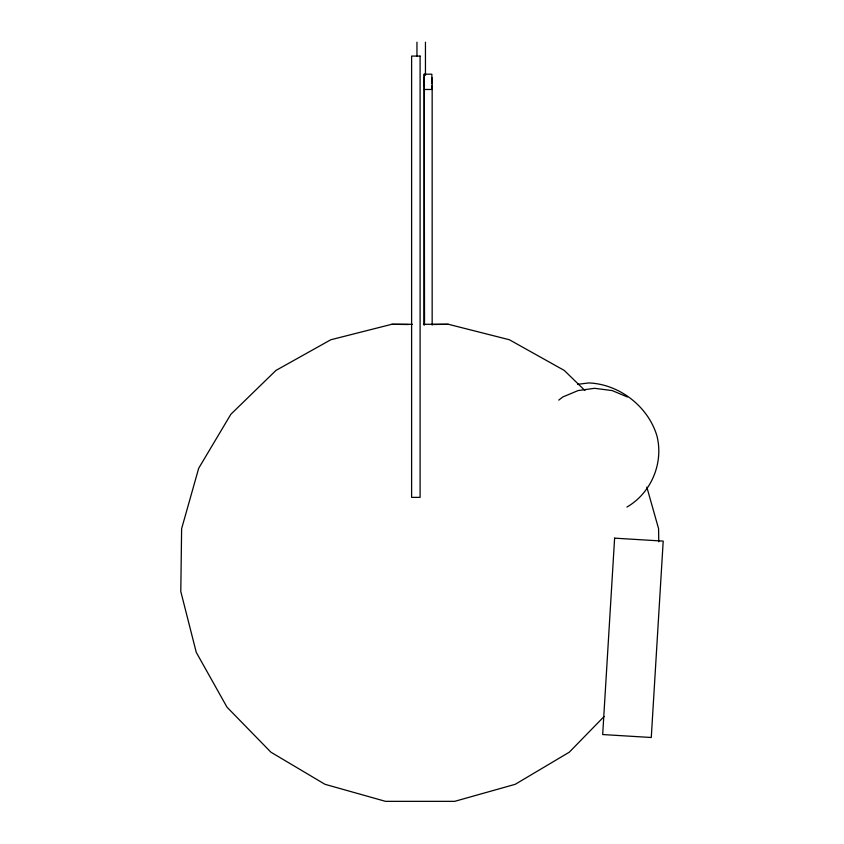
<?xml version="1.0" encoding="UTF-8"?>
<svg xmlns="http://www.w3.org/2000/svg" width="844" height="844" viewBox="0 0 844 844"><rect width="100%" height="100%" fill="white"/><g stroke="black" fill="none" stroke-linecap="round" stroke-linejoin="round"><path stroke-width="1.27" d="M423.973 86.447L424.205 77.785L424.437 86.447M431.717 79.347L431.843 77.785L432.012 81.203M432.054 83.63L431.843 74.188L424.205 74.188L423.888 324.94M604.051 716.556L569.299 752.183L515.241 784.298L454.694 801.346L385.518 801.346L324.972 784.298L270.903 752.183L227.015 707.188L196.272 652.38L180.795 591.507L181.618 528.703L198.699 468.251L230.866 414.267L275.925 370.442L330.816 339.752L391.785 324.296L412.431 324.296M558.781 400.109L562.811 396.975L578.119 390.561L594.566 388.314L612.132 390.561L627.44 396.975M626.934 507.054C651.251 492.991 663.89 462.923 656.885 435.704C648.065 406.449 619.401 384.125 588.838 382.944L577.591 384.326M431.643 324.518L448.417 324.296L509.386 339.752L564.277 370.442L584.934 390.529M423.962 89.475L432.16 89.475L432.16 324.94M423.456 324.296L448.417 324.296M391.785 324.296L408.559 324.518M646.842 487.136L658.584 528.703L658.763 541.785M424.205 74.188L424.521 324.94M432.117 81.826L432.086 89.475M432.149 85.518L432.16 89.475M425.45 42.2L425.45 75.338M416.957 42.2L416.957 56.305M614.611 538.155L602.679 734.544L651.273 737.498L663.205 541.109L614.611 538.155M420.101 56.073L411.608 56.073L411.608 497.369L420.101 497.369L420.101 56.073"/></g></svg>
